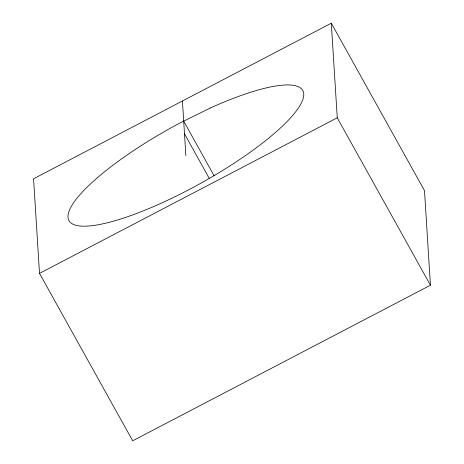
<?xml version="1.0" encoding="UTF-8"?>
<svg xmlns="http://www.w3.org/2000/svg" width="464" height="464" viewBox="0 0 464 464"><rect width="100%" height="100%" fill="white"/><g stroke="black" fill="none" stroke-linecap="round" stroke-linejoin="round"><path stroke-width="0.7" d="M331.308 23.2L33.559 178.785L39.51 273.383L132.692 440.8L430.441 285.215L424.49 190.617L331.308 23.2L337.258 117.798L430.441 285.215M39.51 273.383L337.258 117.798M183.703 121.145L214.177 175.902M184.504 133.858L209.374 178.547M182.433 100.995L185.867 155.568M210.18 108.071L179.498 123.221A133.765 31.453 -29.1 0 0 81.879 226.136A133.765 31.453 -29.1 0 0 280.128 128.273A133.765 31.453 -29.1 0 0 210.18 108.071"/></g></svg>
